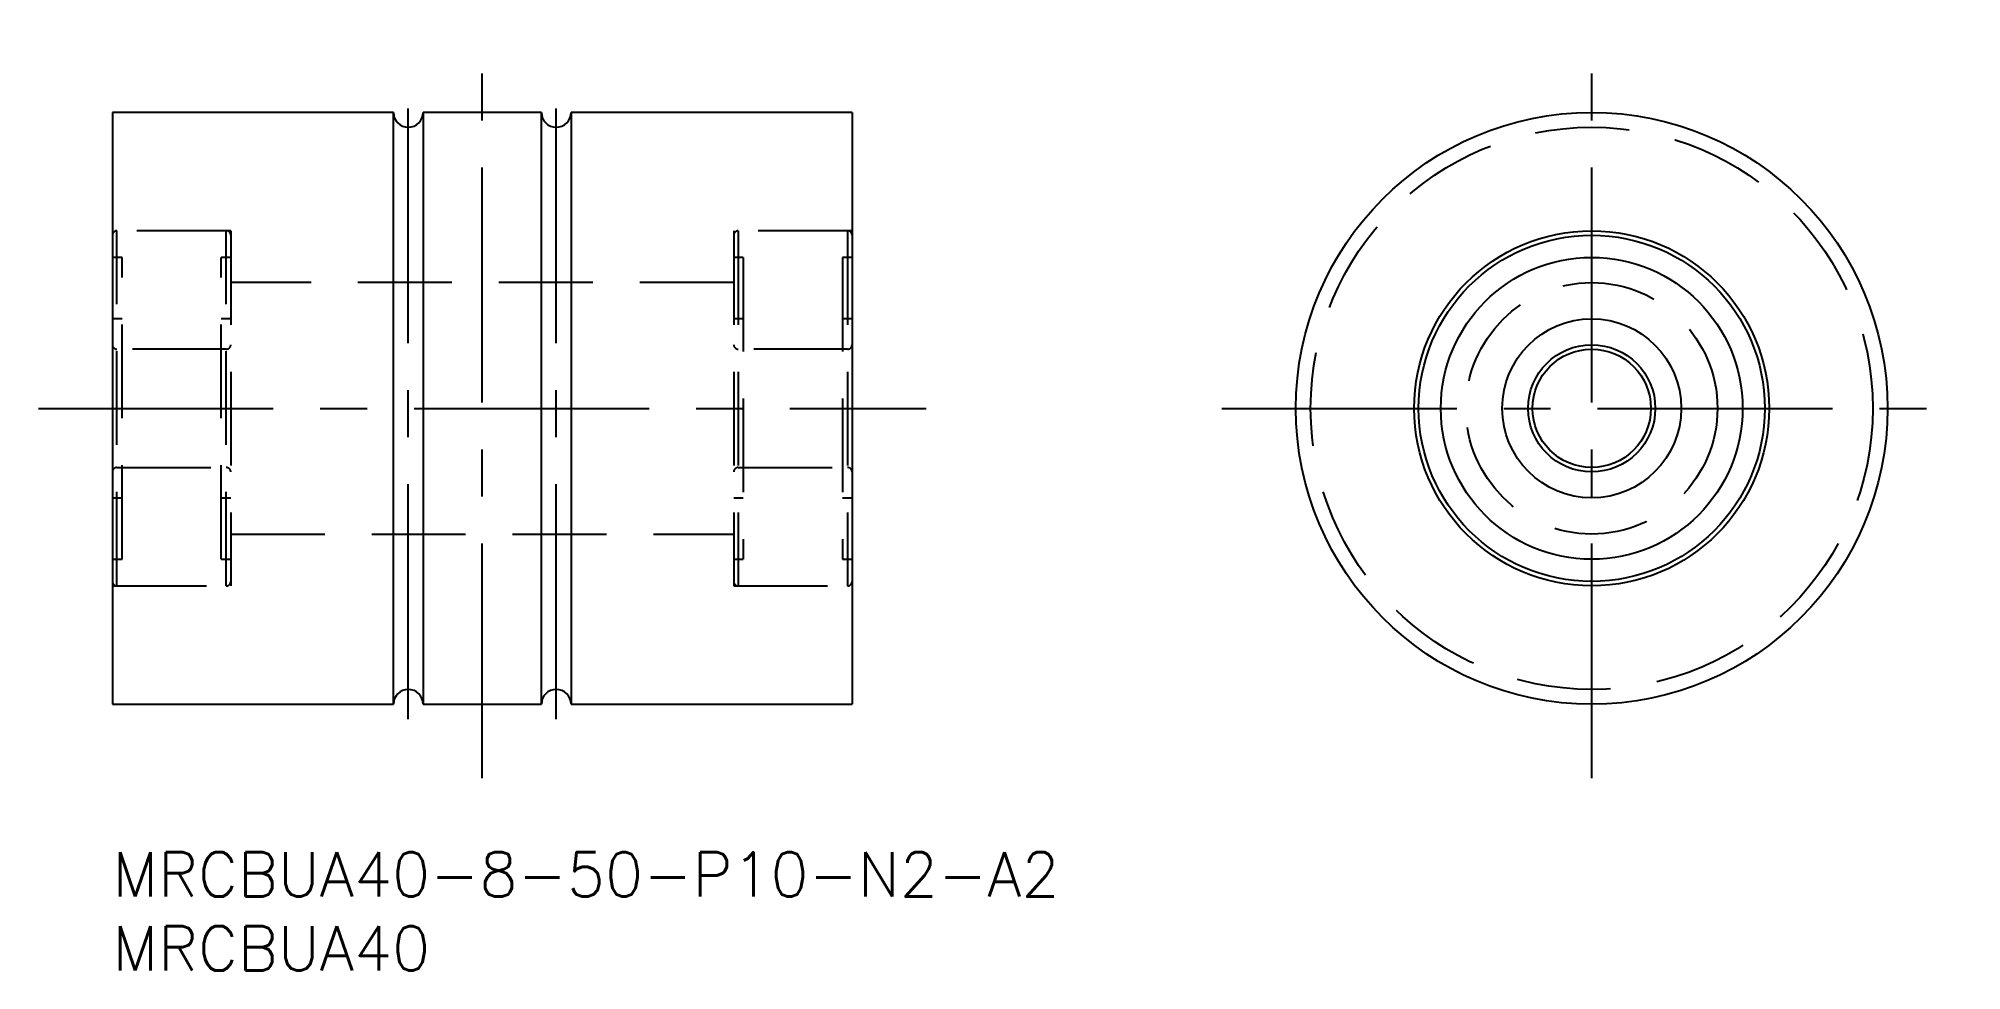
# Model space of a CAD drawing. Extents: x -5 to 125, y -8 to 55.
import ezdxf

# ---------------------------------------------------------------- set-up
doc = ezdxf.new("R2010")
doc.units = 0
doc.header["$LTSCALE"] = 0.5
doc.linetypes.add('CENTER', pattern=[50.8, 31.75, -6.35, 6.35, -6.35])
doc.linetypes.add('DASHED', pattern=[19.05, 12.7, -6.35])
for name, color, linetype in [('MSM_CENTER', 1, 'CENTER'), ('MSM_CONTINUOUS', 7, 'CONTINUOUS'), ('MSM_DASHED', 4, 'DASHED'), ('MSM_NARROW', 5, 'CONTINUOUS'), ('MSM_PART_NUMBER', 7, 'CONTINUOUS')]:
    doc.layers.add(name, color=color, linetype=linetype)
doc.styles.get("Standard").update_dxf_attribs({"font": 'txt.shx', "height": 3, "bigfont": 'bigfont.shx'})

msp = doc.modelspace()

# ---------------------------------------------------------------- linework, layer by layer
at = {"layer": 'MSM_CENTER'}
for p, q in [((25, 5), (25, 55)), ((100, 5), (100, 55)), ((20, 9), (20, 51)), ((30, 9), (30, 51)), ((-5, 30), (55, 30)), ((75, 30), (125, 30))]:
    msp.add_line(p, q, dxfattribs=at)
at = {"layer": 'MSM_CONTINUOUS'}
for p, q in [((19, 50), (0, 50)), ((0, 50), (0, 10)), ((19, 10), (19, 50)), ((21, 50), (21, 10)), ((29, 50), (21, 50)), ((29, 10), (29, 50)), ((31, 50), (31, 10)), ((50, 50), (31, 50)), ((50, 50), (50, 10)), ((0, 10), (19, 10)), ((21, 10), (29, 10)), ((31, 10), (50, 10))]:
    msp.add_line(p, q, dxfattribs=at)
for radius in [20, 12, 10.2, 6.05, 4]:
    msp.add_circle((100, 30), radius, dxfattribs=at)
for centre, start, end in [((20, 50), 180, 0), ((30, 50), 180, 0), ((20, 10), 0, 180), ((30, 10), 0, 180)]:
    msp.add_arc(centre, 1, start, end, dxfattribs=at)
at = {"layer": 'MSM_DASHED'}
for p, q in [((8, 42), (0, 42)), ((0.3, 18), (0.3, 42)), ((7.7, 18), (7.7, 42)), ((8, 42), (8, 18)), ((50, 42), (42, 42)), ((42, 42), (42, 18)), ((42.3, 42), (42.3, 18)), ((49.7, 42), (49.7, 18)), ((0.6475, 40.2), (0, 40.2)), ((0.6475, 19.8), (0.6475, 40.2)), ((8, 40.2), (7.3525, 40.2)), ((7.3525, 19.8), (7.3525, 40.2)), ((42.6475, 40.2), (42, 40.2)), ((42.6475, 40.2), (42.6475, 19.8)), ((50, 40.2), (49.3525, 40.2)), ((49.3525, 40.2), (49.3525, 19.8)), ((42, 38.5), (8, 38.5)), ((0.6475, 36.05), (0, 36.05)), ((8, 36.05), (7.3525, 36.05)), ((42.6475, 36.05), (42, 36.05)), ((50, 36.05), (49.3525, 36.05)), ((7.7, 34), (0.3, 34)), ((49.7, 34), (42.3, 34)), ((0.3, 26), (7.7, 26)), ((42.3, 26), (49.7, 26)), ((0, 23.95), (0.6475, 23.95)), ((7.3525, 23.95), (8, 23.95)), ((42, 23.95), (42.6475, 23.95)), ((49.3525, 23.95), (50, 23.95)), ((8, 21.5), (42, 21.5)), ((0, 19.8), (0.6475, 19.8)), ((7.3525, 19.8), (8, 19.8)), ((42, 19.8), (42.6475, 19.8)), ((49.3525, 19.8), (50, 19.8)), ((0, 18), (8, 18)), ((42, 18), (50, 18))]:
    msp.add_line(p, q, dxfattribs=at)
for radius in [19, 8.5]:
    msp.add_circle((100, 30), radius, dxfattribs=at)
for centre, start, end in [((0.3, 41.7), 90, 180), ((7.7, 41.7), 0, 90), ((42.3, 41.7), 90, 180), ((49.7, 41.7), 0, 90), ((0.3, 34.3), 180, 270), ((7.7, 34.3), 270, 0), ((42.3, 34.3), 180, 270), ((49.7, 34.3), 270, 360), ((0.3, 25.7), 90, 180), ((7.7, 25.7), 0, 90), ((42.3, 25.7), 90, 180), ((49.7, 25.7), 0, 90), ((0.3, 18.3), 180, 270), ((7.7, 18.3), 270, 360), ((42.3, 18.3), 180, 270), ((49.7, 18.3), 270, 0)]:
    msp.add_arc(centre, 0.3, start, end, dxfattribs=at)
at = {"layer": 'MSM_NARROW'}
for radius in [11.7, 4.3]:
    msp.add_circle((100, 30), radius, dxfattribs=at)

# ---------------------------------------------------------------- texts
at = {"layer": 'MSM_PART_NUMBER'}
for s, p in [('MRCBUA40-8-50-P10-N2-A2', (0, -3)), ('MRCBUA40', (0, -8))]:
    msp.add_text(s, height=3, dxfattribs=at).set_placement(p)

doc.saveas('drawing.dxf')
